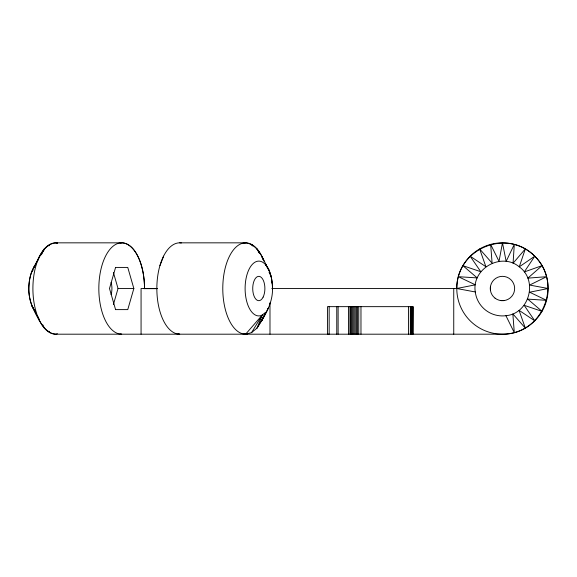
<?xml version="1.0" encoding="UTF-8"?>
<svg xmlns="http://www.w3.org/2000/svg" width="577" height="577" viewBox="0 0 577 577"><rect width="100%" height="100%" fill="white"/><g stroke="black" fill="none" stroke-linecap="round" stroke-linejoin="round"><path stroke-width="0.87" d="M329.164 306.647L329.164 334.191L327.484 334.191L327.484 306.654L412.699 306.654L413.009 334.191L411.783 334.191L411.783 306.654M336.766 334.184L336.766 306.647M338.115 334.184L338.115 306.647M348.486 334.177L348.494 306.639M349.943 334.177L349.943 306.639M350.838 334.177L350.838 306.639M351.833 334.177L351.833 306.639M352.908 334.177L352.908 306.639M354.04 334.177L354.04 306.639M355.208 334.177L355.208 306.639M356.398 334.177L356.398 306.639M357.596 334.184L357.596 306.639M358.764 334.184L358.764 306.639M360.971 334.184L360.971 306.639M408.437 334.191L408.444 306.647M410.334 334.191L410.334 306.647M411.12 334.191L411.12 306.647M412.31 334.191L412.31 306.654M412.93 306.654L412.699 334.191L413.009 306.654M475.282 291.969C471.416 268.846 501.305 251.774 519.257 266.848C538.341 280.458 529.275 313.672 505.921 315.706A27.407 27.407 0 0 1 475.282 291.969L456.789 288.514L271.789 288.514M267.432 309.113L268.449 307.995L257.039 328.075C264.764 316.225 272.806 303.329 272.51 288.659A27.407 13.704 -90 0 0 257.688 261.201A27.407 13.704 -90 0 0 245.304 293.123A27.407 13.704 -90 0 0 262.283 315.028L257.039 328.075L251.536 332.633L245.622 334.191L243.934 333.744M144.51 288.514A45.677 22.842 90 0 0 121.675 242.838L55.753 242.838C43.282 244.266 39.085 258.092 33.769 267.44C30.617 273.13 29.326 279.571 28.886 286.004C27.847 298.626 33.329 310.246 39.597 320.819C43.044 327.101 48.028 333.571 55.738 334.191L502.473 334.191C542.229 334.667 563.224 283.992 534.771 256.217C506.995 227.764 456.313 248.752 456.789 288.514L475.318 284.814L458.347 276.693L477.201 277.912L462.913 265.672L480.807 271.731L470.168 256.217L485.884 266.697L479.631 248.954A45.677 45.677 0 0 1 548.15 288.514A45.677 45.677 0 0 1 479.631 328.075A45.677 45.677 0 0 1 479.631 248.954L492.102 263.148L490.652 244.388L499.018 261.323L502.473 242.838L506.173 261.359L514.295 244.388L513.076 263.242L525.308 248.954L519.257 266.848L534.771 256.217L524.291 271.933L542.034 265.672L527.84 278.143L546.592 276.693L529.657 285.06L548.15 288.514L529.628 292.214L546.592 300.336L527.746 299.117L542.034 311.356L524.14 305.298L534.771 320.812L519.055 310.332L525.308 328.075L512.845 313.881L514.295 332.633L505.921 315.706M115.58 267.418L109.493 288.514L115.58 309.611M113.402 304.548L118.025 288.514L113.402 272.481M115.458 267.418L127.762 267.418L133.85 288.514L127.762 309.611L115.458 309.611M38.089 260.162L39.597 256.217M262.982 317.66L261.77 320.812L265.593 312.323L262.283 315.028L245.622 334.191A45.677 22.842 -90 0 1 224.922 269.214A45.677 22.842 -90 0 1 263.112 259.145M159.937 265.644L163.63 256.188M43.253 251.298L44.328 248.961L40.368 255.892M41.587 254.363L44.328 248.961M37.729 260.508L33.769 267.44L34.786 266.199M269.769 303.848L270.642 302.348M251.536 332.633L262.283 315.028M48.879 245.889L49.838 244.396M31.346 272.697L33.192 269.892M243.934 243.278L245.622 242.838C259.412 244.634 263.155 260.674 269.25 270.757C271.464 276.549 272.553 282.73 272.423 288.933M57.426 333.744L55.738 334.191A45.677 22.842 90 0 1 32.918 286.812A45.677 22.842 90 0 1 57.44 242.96M179.692 242.838L245.622 242.838M118.025 288.514L133.85 288.514M157.139 288.514L141.069 288.514L141.069 334.191M143.752 288.659L157.139 288.659M500.879 300.588L504.06 300.588M55.753 242.838L57.44 243.285M178.033 333.744L179.692 334.191A45.677 22.842 -90 0 1 156.865 286.812A45.677 22.842 -90 0 1 181.394 242.96M32.983 307.368L31.987 306.041L35.666 312.006M265.586 264.518L266.596 265.954L265.723 264.41M48.872 331.169L49.838 332.64M265.759 264.526L269.25 270.757L266.971 266.639M270.361 275.179L271.19 276.765L269.019 272.019M34.613 310.895L39.597 320.819L39.142 319.168M42.792 324.822L44.328 328.075M264.309 261.749L261.77 256.217L262.982 259.369M271.349 281.129L272.286 283.574M38.089 316.874L39.597 320.819M490.392 286.928L490.392 290.108M453.746 288.514L453.746 334.191M269.986 302.846L269.986 334.191M119.973 242.96A45.677 22.842 -90 0 1 144.51 288.659M119.973 334.069A45.677 22.842 -90 0 0 121.675 334.191A45.677 22.842 90 0 1 98.833 288.514A45.677 22.842 90 0 1 121.675 242.838M111.123 282.42A12.182 6.087 -90 0 1 111.123 294.602M247.324 334.069A45.677 22.842 90 0 1 245.622 334.191M35.702 312.251A27.407 13.704 90 0 1 35.702 264.778M252.538 245.831L251.536 244.388L252.481 245.852M259.65 253.591L257.039 248.954L259.657 253.628M495.059 298.179A12.182 12.182 0 0 0 514.547 290.101A12.182 12.182 0 0 0 497.807 277.263A12.182 12.182 0 0 0 495.059 298.179M263.112 297.126A12.182 6.087 -90 0 0 260.386 276.751A12.182 6.087 -90 0 0 252.928 291.666A12.182 6.087 -90 0 0 263.112 297.126"/></g></svg>
